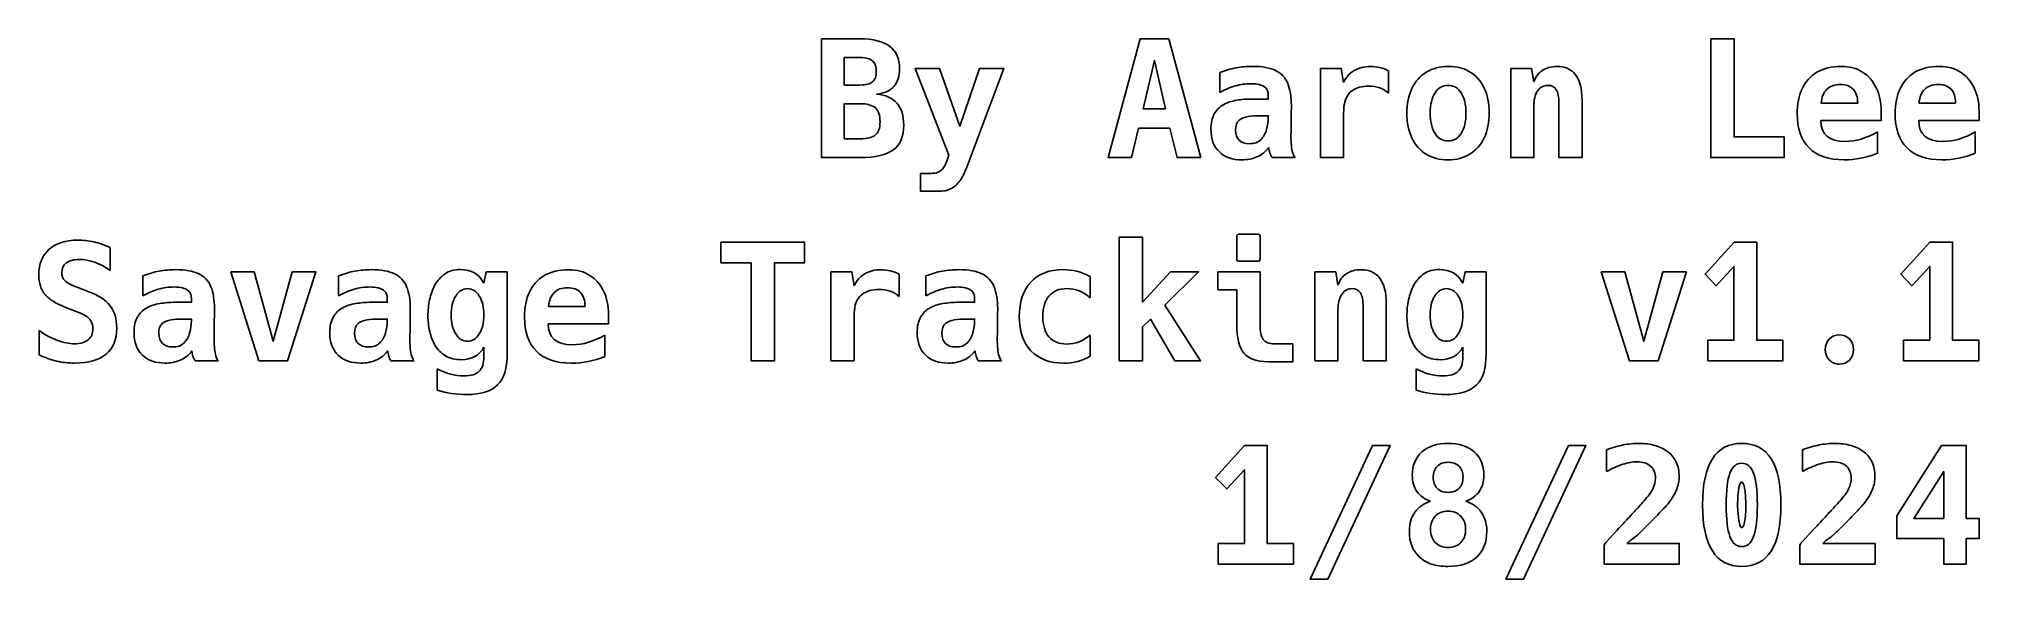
# Model space of a CAD drawing. Header units: millimetres. Extents: x 40.5 to 91, y 115.3 to 129.3.
import ezdxf

# ---------------------------------------------------------------- set-up
doc = ezdxf.new("R2010")
doc.units = ezdxf.units.MM
doc.layers.add('Layer_1', color=7, linetype='CONTINUOUS')

msp = doc.modelspace()

# ---------------------------------------------------------------- linework, layer by layer
at = {"layer": 'Layer_1', "color": 7}
for points in [[(60.836223, 129.34238), (61.830477, 129.34238)], [(61.830477, 126.25214), (60.836223, 126.25214), (60.836223, 129.34238)], [(61.830475, 128.85656), (61.425332, 128.85656), (61.425332, 128.13929), (61.830477, 128.13936)], [(64.149715, 126.3162), (63.269149, 128.56723), (63.905803, 128.56723), (64.434969, 127.06448), (64.941397, 128.56723), (65.57805, 128.56723), (64.61687, 126.00201)], [(71.198373, 127.94506), (71.198373, 128.46183)], [(73.819399, 128.56724), (74.365102, 128.56724), (74.425042, 128.20757)], [(74.425076, 127.31874), (74.425076, 126.25214), (73.819429, 126.25214), (73.819399, 128.56724)], [(75.597063, 128.50523), (75.597063, 127.92852)], [(79.375642, 127.57712), (79.375642, 126.25214), (78.774129, 126.25214), (78.774165, 128.56724)], [(78.774165, 128.56724), (79.3157, 128.56724), (79.37564, 128.21997)], [(72.043802, 127.77558), (72.463415, 127.77558), (72.463415, 127.87686)], [(61.830477, 127.65358), (61.425334, 127.65358), (61.425334, 126.73994), (61.830477, 126.73996)], [(72.463406, 127.29807), (72.463406, 127.33937), (72.22156, 127.33937)], [(80.63241, 127.75489), (80.63241, 126.25214), (80.030897, 126.25214), (80.030897, 127.66187)], [(88.419046, 127.4593), (88.419046, 127.21332), (86.850151, 127.21332)], [(86.856352, 127.66807), (87.809264, 127.66807)], [(90.967725, 127.4593), (90.967725, 127.21332), (89.39883, 127.21332)], [(89.405031, 127.66807), (90.357944, 127.66807)], [(88.321894, 126.92186), (88.321894, 126.36582)], [(90.870573, 126.92186), (90.870573, 126.36582)], [(63.409707, 125.83666), (63.475857, 125.83666), (63.537867, 125.83666)], [(63.909937, 125.37571), (63.409709, 125.37571), (63.409707, 125.83666)], [(73.159949, 126.25217), (72.560503, 126.25217)], [(42.309206, 123.91005), (42.309206, 123.31474)], [(71.642792, 123.61249), (71.642792, 124.1954)], [(71.704802, 124.2574), (72.186426, 124.2574)], [(72.248436, 124.1954), (72.248436, 123.61249)], [(52.042976, 122.97997), (52.102916, 123.27556), (52.648618, 123.27556), (52.648618, 121.13409)], [(61.076001, 123.27558), (61.621704, 123.27558), (61.681644, 122.91591)], [(61.681678, 122.02707), (61.681678, 120.96047), (61.076031, 120.96047), (61.076001, 123.27558)], [(71.64279, 121.90098), (71.64279, 122.81049), (71.152898, 122.81049), (71.152898, 123.27558), (72.248438, 123.27558), (72.248438, 121.90098)], [(72.186426, 123.55049), (71.704802, 123.55049)], [(74.278283, 122.28546), (74.278283, 120.96047), (73.67677, 120.96047), (73.676773, 123.27558)], [(73.676773, 123.27558), (74.218341, 123.27558), (74.278281, 122.92831)], [(77.529771, 122.97997), (77.589711, 123.27556), (78.135414, 123.27556), (78.135414, 121.13409)], [(41.496856, 122.85786), (41.759372, 122.75866)], [(43.162898, 122.65341), (43.162898, 123.17018)], [(48.260265, 122.65341), (48.260265, 123.17018)], [(62.853665, 123.21356), (62.853665, 122.63686)], [(63.552333, 122.65341), (63.552333, 123.17018)], [(67.827004, 123.15775), (67.827004, 122.60378)], [(41.542328, 122.20062), (41.242605, 122.31431)], [(44.008328, 122.48392), (44.42794, 122.48392), (44.42794, 122.58521)], [(49.105686, 122.48392), (49.525298, 122.48392), (49.525298, 122.58521)], [(53.723484, 122.37641), (54.676397, 122.37641)], [(64.397762, 122.48392), (64.817375, 122.48392), (64.817375, 122.58521)], [(75.535051, 122.46322), (75.535051, 120.96047), (74.933538, 120.96047), (74.933538, 122.37021)], [(40.467457, 121.11753), (40.467457, 121.74798)], [(44.427941, 122.0064), (44.427941, 122.0477), (44.186096, 122.0477)], [(49.5253, 122.0064), (49.5253, 122.0477), (49.28345, 122.0477)], [(55.286178, 122.16763), (55.286178, 121.92165), (53.717283, 121.92165)], [(64.817376, 122.0064), (64.817376, 122.0477), (64.57553, 122.0477)], [(52.042969, 121.06589), (52.042969, 121.31601)], [(55.189026, 121.6302), (55.189026, 121.07416)], [(67.827004, 121.63433), (67.827004, 121.0783)], [(72.620509, 121.40076), (73.1042, 121.40076), (73.1042, 120.93567), (72.451009, 120.93567)], [(77.529764, 121.06589), (77.529764, 121.31601)], [(41.391436, 120.90038), (41.391431, 120.90053)], [(45.124465, 120.96052), (44.525019, 120.96052)], [(50.221842, 120.96052), (49.622396, 120.96052)], [(50.82754, 120.19773), (50.82754, 120.75377)], [(65.513899, 120.96052), (64.914453, 120.96052)], [(76.314336, 120.19773), (76.314336, 120.75377)], [(81.271101, 118.07692), (81.271101, 118.64536)], [(86.368461, 118.07692), (86.368461, 118.64536)], [(81.802332, 116.20629), (83.164521, 116.20629), (83.164521, 115.66885), (81.204953, 115.66885), (81.204956, 116.1153)], [(81.256636, 116.24345), (81.535689, 116.54111)], [(86.899692, 116.20629), (88.261882, 116.20629), (88.261882, 115.66885), (86.302313, 115.66885), (86.302315, 116.1153)], [(86.353995, 116.24345), (86.633047, 116.54111)]]:
    msp.add_lwpolyline(points, dxfattribs=at)
for points in [[(69.125116, 129.33825), (69.871323, 129.33825), (70.704347, 126.25214), (70.094565, 126.25214), (69.904396, 127.01488), (69.087909, 127.01488), (68.901874, 126.25214), (68.292093, 126.25214)], [(83.981078, 129.33825), (84.590859, 129.33825), (84.590859, 126.78957), (85.895171, 126.78957), (85.895171, 126.25214), (83.981078, 126.25214)], [(69.786574, 127.51717), (69.497186, 128.78015), (69.209865, 127.51717)], [(71.97145, 126.6118)], [(77.145325, 126.68415)], [(71.772954, 126.1922)], [(77.143225, 126.19219)], [(87.453731, 126.19219)], [(90.00241, 126.19219)], [(58.99861, 123.51329), (58.215196, 123.51329), (58.215196, 124.04659), (60.391806, 124.04659), (60.391806, 123.51329), (59.608392, 123.51329), (59.608392, 120.96047), (58.99861, 120.96047)], [(68.583546, 124.17681), (69.189194, 124.17681), (69.189194, 122.48803), (69.916797, 123.27558), (70.650602, 123.27558), (69.77417, 122.41155), (70.700211, 120.96047), (70.030485, 120.96047), (69.395899, 122.04361), (69.189194, 121.84517), (69.189194, 120.96047), (68.583546, 120.96047)], [(83.904561, 121.49791), (84.58669, 121.49791), (84.58669, 123.4182), (84.123669, 122.91591), (83.834281, 123.2177), (84.590824, 124.04659), (85.179935, 124.04659), (85.179935, 121.49791), (85.862063, 121.49791), (85.862063, 120.96047), (83.904561, 120.96047)], [(89.00192, 121.49791), (89.684048, 121.49791), (89.684048, 123.4182), (89.221028, 122.91591), (88.93164, 123.2177), (89.688182, 124.04659), (90.277293, 124.04659), (90.277293, 121.49791), (90.959422, 121.49791), (90.959422, 120.96047), (89.00192, 120.96047)], [(45.451129, 123.27558), (46.065044, 123.27558), (46.55907, 121.46897), (47.055164, 123.27558), (47.669079, 123.27558), (46.933207, 120.96047), (46.187, 120.96047)], [(81.13264, 123.27558), (81.746555, 123.27558), (82.240582, 121.46897), (82.736675, 123.27558), (83.35059, 123.27558), (82.614719, 120.96047), (81.868512, 120.96047)], [(43.935985, 121.32014)], [(49.033339, 121.32014)], [(51.615087, 121.46897)], [(64.325419, 121.32014)], [(77.101882, 121.46897)], [(43.73747, 120.90056)], [(48.834847, 120.90056)], [(54.320863, 120.90053)], [(64.126904, 120.90056)], [(67.140742, 120.90053)], [(87.329672, 120.87358)], [(51.588219, 120.08402)], [(77.075014, 120.08402)], [(71.161165, 116.20625), (71.843294, 116.20625), (71.843294, 118.12654), (71.380273, 117.62425), (71.090886, 117.92604), (71.847428, 118.75493), (72.436539, 118.75493), (72.436539, 116.20625), (73.118667, 116.20625), (73.118667, 115.66881), (71.161165, 115.66881)], [(75.179521, 118.75493), (75.636341, 118.75493), (74.011635, 115.27607), (73.554816, 115.27607)], [(80.276848, 118.75493), (80.7337, 118.75493), (79.108995, 115.27607), (78.652175, 115.27607)], [(90.04782, 116.3344), (88.824123, 116.3344), (88.824123, 116.92558), (89.994076, 118.75493), (90.632797, 118.75493), (90.632797, 116.85737), (90.971794, 116.85737), (90.971794, 116.3344), (90.63283, 116.3344), (90.63283, 115.66881), (90.047853, 115.66881)], [(90.04782, 116.85737), (90.04782, 118.07693), (89.26854, 116.85737)], [(77.143191, 117.53536)], [(84.791297, 116.61963)], [(77.143191, 116.10082)], [(84.789197, 116.12563)], [(77.145294, 115.60886)], [(84.791297, 115.60887)]]:
    msp.add_lwpolyline(points, close=True, dxfattribs=at)
for points in [[(61.830477, 129.34238), (62.176364, 129.34238), (62.434746, 129.277613), (62.605622, 129.14808)], [(62.039247, 128.83176), (61.98964, 128.848293), (61.92005, 128.85656), (61.830475, 128.85656)], [(62.159136, 128.76976), (62.130196, 128.79456), (62.090233, 128.815227), (62.039247, 128.83176)], [(62.605622, 129.14808), (62.777877, 129.017167), (62.864004, 128.822173), (62.864004, 128.5631)], [(62.258356, 128.49484), (62.258356, 128.618867), (62.225283, 128.710507), (62.159136, 128.76976)], [(62.161206, 128.22406), (62.192899, 128.251593), (62.217016, 128.286043), (62.233556, 128.32741)], [(62.233556, 128.32741), (62.250089, 128.370143), (62.258356, 128.425953), (62.258356, 128.49484)], [(62.864004, 128.5631), (62.864004, 128.36742), (62.813017, 128.212393), (62.711042, 128.09802)], [(71.198373, 128.46183), (71.341689, 128.519697), (71.483627, 128.561037), (71.624186, 128.58585)], [(71.624186, 128.58585), (71.766124, 128.61205), (71.90944, 128.62515), (72.054134, 128.62515)], [(72.054134, 128.62515), (72.307693, 128.62515), (72.508197, 128.58863), (72.655647, 128.51559)], [(72.655647, 128.51559), (72.803097, 128.443937), (72.907828, 128.332317), (72.969839, 128.18073)], [(74.425042, 128.20757), (74.484295, 128.338483), (74.574557, 128.44046), (74.695827, 128.5135)], [(74.695827, 128.5135), (74.818472, 128.586533), (74.961788, 128.62305), (75.125774, 128.62305)], [(75.125774, 128.62305), (75.295273, 128.62305), (75.452369, 128.583777), (75.597063, 128.50523)], [(76.202715, 128.05047), (76.290909, 128.23375), (76.415621, 128.375), (76.576852, 128.47422)], [(76.576852, 128.47422), (76.739461, 128.57344), (76.931697, 128.62305), (77.15356, 128.62305)], [(77.15356, 128.62305), (77.372668, 128.62305), (77.561459, 128.57413), (77.719934, 128.47629)], [(77.719934, 128.47629), (77.878408, 128.379823), (78.000364, 128.24133), (78.085803, 128.06081)], [(79.37564, 128.21997), (79.41836, 128.34951), (79.491396, 128.44873), (79.594748, 128.51763)], [(79.594748, 128.51763), (79.699479, 128.58791), (79.826258, 128.62305), (79.975086, 128.62305)], [(79.975086, 128.62305), (80.19006, 128.62305), (80.353357, 128.549323), (80.464978, 128.40187)], [(80.464978, 128.40187), (80.576599, 128.254423), (80.63241, 128.038763), (80.63241, 127.75489)], [(86.362325, 128.04014), (86.447764, 128.224793), (86.575232, 128.36811), (86.744731, 128.47009)], [(86.744731, 128.47009), (86.915608, 128.572063), (87.129203, 128.62305), (87.385518, 128.62305)], [(87.385518, 128.62305), (87.596357, 128.62305), (87.778947, 128.57413), (87.933288, 128.47629)], [(87.933288, 128.47629), (88.087628, 128.37845), (88.206828, 128.242023), (88.290888, 128.06701)], [(88.911005, 128.04014), (88.996443, 128.224793), (89.123911, 128.36811), (89.29341, 128.47009)], [(89.29341, 128.47009), (89.464287, 128.572063), (89.677882, 128.62305), (89.934197, 128.62305)], [(89.934197, 128.62305), (90.145037, 128.62305), (90.327627, 128.57413), (90.481967, 128.47629)], [(90.481967, 128.47629), (90.636307, 128.37845), (90.755507, 128.242023), (90.839568, 128.06701)], [(61.830477, 128.13936), (61.986195, 128.13936), (62.096438, 128.167593), (62.161206, 128.22406)], [(62.711042, 128.09802), (62.607689, 127.9864), (62.458172, 127.92163), (62.262491, 127.90371)], [(62.262491, 127.90371), (62.498136, 127.881643), (62.675903, 127.802407), (62.795792, 127.666)], [(71.599382, 128.11456), (71.465712, 128.074627), (71.332042, 128.018127), (71.198373, 127.94506)], [(72.021061, 128.17446), (71.874989, 128.17446), (71.734429, 128.154493), (71.599382, 128.11456)], [(72.229833, 128.15176), (72.16231, 128.166893), (72.092719, 128.17446), (72.021061, 128.17446)], [(72.397265, 128.06496), (72.354545, 128.107693), (72.298734, 128.136627), (72.229833, 128.15176)], [(72.463415, 127.87686), (72.463415, 127.959547), (72.441365, 128.022247), (72.397265, 128.06496)], [(72.969839, 128.18073), (73.033232, 128.030523), (73.064929, 127.838977), (73.064929, 127.60609)], [(74.646217, 127.99053), (74.537352, 127.910603), (74.469829, 127.795537), (74.443646, 127.64533)], [(75.072031, 128.11042), (74.89702, 128.11042), (74.755082, 128.070457), (74.646217, 127.99053)], [(75.597063, 127.92852), (75.463393, 128.049787), (75.288382, 128.11042), (75.072031, 128.11042)], [(76.07249, 127.40555), (76.07249, 127.653597), (76.115898, 127.86857), (76.202715, 128.05047)], [(76.804261, 127.93472), (76.720201, 127.805187), (76.678171, 127.629487), (76.678171, 127.40762)], [(77.145325, 128.13109), (77.002009, 128.13109), (76.888321, 128.065633), (76.804261, 127.93472)], [(77.484322, 127.93679), (77.400262, 128.066323), (77.287263, 128.13109), (77.145325, 128.13109)], [(77.610413, 127.40762), (77.610413, 127.63086), (77.568383, 127.80725), (77.484322, 127.93679)], [(78.085803, 128.06081), (78.172619, 127.88029), (78.216027, 127.666007), (78.216027, 127.41796)], [(79.472792, 127.98226), (79.408025, 127.88304), (79.375642, 127.747993), (79.375642, 127.57712)], [(79.74771, 128.13109), (79.630577, 128.13109), (79.538937, 128.08148), (79.472792, 127.98226)], [(79.960617, 128.0174), (79.915144, 128.093193), (79.844175, 128.13109), (79.74771, 128.13109)], [(80.030897, 127.66187), (80.030897, 127.824477), (80.00747, 127.942987), (79.960617, 128.0174)], [(86.234168, 127.39522), (86.234168, 127.641887), (86.276887, 127.85686), (86.362325, 128.04014)], [(87.00518, 128.02774), (86.921119, 127.94368), (86.87151, 127.82379), (86.856352, 127.66807)], [(87.354512, 128.15383), (87.205684, 128.15383), (87.08924, 128.1118), (87.00518, 128.02774)], [(87.691442, 128.0298), (87.612894, 128.112487), (87.500584, 128.15383), (87.354512, 128.15383)], [(87.809264, 127.66807), (87.809264, 127.827923), (87.76999, 127.9485), (87.691442, 128.0298)], [(88.290888, 128.06701), (88.376327, 127.893377), (88.419046, 127.690807), (88.419046, 127.4593)], [(88.782847, 127.39522), (88.782847, 127.641887), (88.825566, 127.85686), (88.911005, 128.04014)], [(89.553859, 128.02774), (89.469799, 127.94368), (89.42019, 127.82379), (89.405031, 127.66807)], [(89.903191, 128.15383), (89.754363, 128.15383), (89.637919, 128.1118), (89.553859, 128.02774)], [(90.240121, 128.0298), (90.161573, 128.112487), (90.049263, 128.15383), (89.903191, 128.15383)], [(90.357944, 127.66807), (90.357944, 127.827923), (90.31867, 127.9485), (90.240121, 128.0298)], [(90.839568, 128.06701), (90.925006, 127.893377), (90.967725, 127.690807), (90.967725, 127.4593)], [(62.233552, 127.54403), (62.152248, 127.617063), (62.01789, 127.65358), (61.830477, 127.65358)], [(62.355509, 127.18436), (62.355509, 127.3511), (62.314857, 127.47099), (62.233552, 127.54403)], [(62.795792, 127.666), (62.914303, 127.530953), (62.973558, 127.341473), (62.973558, 127.09756)], [(70.96893, 126.99008), (70.96893, 127.152687), (70.99787, 127.284977), (71.05575, 127.38695)], [(71.05575, 127.38695), (71.115003, 127.490303), (71.194929, 127.57023), (71.295528, 127.62673)], [(71.295528, 127.62673), (71.397503, 127.683197), (71.512569, 127.72178), (71.640727, 127.74248)], [(71.640727, 127.74248), (71.768884, 127.764547), (71.903243, 127.77558), (72.043802, 127.77558)], [(71.938374, 127.31867), (71.844667, 127.30627), (71.766808, 127.273903), (71.704796, 127.22157)], [(72.22156, 127.33937), (72.126475, 127.33937), (72.03208, 127.33247), (71.938374, 127.31867)], [(73.060829, 127.39938), (73.059429, 127.31532), (73.058729, 127.23126), (73.058729, 127.1472)], [(73.064929, 127.60609), (73.064929, 127.552357), (73.063562, 127.483453), (73.060829, 127.39938)], [(74.429176, 127.51511), (74.426443, 127.46411), (74.425076, 127.398653), (74.425076, 127.31874)], [(74.443646, 127.64533), (74.436753, 127.60953), (74.431929, 127.566123), (74.429176, 127.51511)], [(76.202715, 126.76063), (76.115898, 126.94253), (76.07249, 127.157503), (76.07249, 127.40555)], [(76.678171, 127.40762), (76.678171, 127.185753), (76.720201, 127.009363), (76.804261, 126.87845)], [(77.484322, 126.87845), (77.568383, 127.009363), (77.610413, 127.185753), (77.610413, 127.40762)], [(78.216027, 127.41796), (78.216027, 127.165773), (78.17193, 126.948043), (78.083735, 126.76477)], [(86.544226, 126.50018), (86.337521, 126.706887), (86.234168, 127.005233), (86.234168, 127.39522)], [(89.092906, 126.50018), (88.8862, 126.706887), (88.782847, 127.005233), (88.782847, 127.39522)], [(61.830477, 126.73996), (62.02478, 126.73996), (62.161205, 126.773027), (62.239754, 126.83916)], [(62.239754, 126.83916), (62.316924, 126.905293), (62.355509, 127.02036), (62.355509, 127.18436)], [(62.973558, 127.09756), (62.973558, 126.801287), (62.883986, 126.586313), (62.704841, 126.45264)], [(71.190105, 126.39683), (71.042655, 126.534637), (70.96893, 126.732387), (70.96893, 126.99008)], [(71.704796, 127.22157), (71.644163, 127.17057), (71.613846, 127.08582), (71.613846, 126.96732)], [(71.613846, 126.96732), (71.613846, 126.85432), (71.644853, 126.766813), (71.706866, 126.7048)], [(72.26704, 126.71516), (72.338698, 126.78544), (72.388997, 126.872943), (72.417936, 126.97767)], [(72.417936, 126.97767), (72.448249, 127.083783), (72.463406, 127.190583), (72.463406, 127.29807)], [(73.056629, 126.93636), (73.055229, 126.870227), (73.054529, 126.814417), (73.054529, 126.76893)], [(73.058729, 127.1472), (73.058729, 127.072787), (73.058029, 127.002507), (73.056629, 126.93636)], [(76.804261, 126.87845), (76.888321, 126.748917), (77.002009, 126.68415), (77.145325, 126.68415)], [(77.145325, 126.68415), (77.287263, 126.68415), (77.400262, 126.748917), (77.484322, 126.87845)], [(86.850151, 127.21332), (86.850151, 126.852273), (87.060991, 126.67175), (87.48267, 126.67175)], [(87.48267, 126.67175), (87.759655, 126.67175), (88.039397, 126.75512), (88.321894, 126.92186)], [(89.39883, 127.21332), (89.39883, 126.852273), (89.60967, 126.67175), (90.031349, 126.67175)], [(90.031349, 126.67175), (90.308334, 126.67175), (90.588076, 126.75512), (90.870573, 126.92186)], [(62.704841, 126.45264), (62.525696, 126.318973), (62.234242, 126.25214), (61.830477, 126.25214)], [(64.040161, 126.04542), (64.071854, 126.110153), (64.108372, 126.200413), (64.149715, 126.3162)], [(71.773014, 126.19219), (71.533236, 126.19219), (71.338933, 126.260403), (71.190105, 126.39683)], [(71.706866, 126.7048), (71.770253, 126.6428), (71.858447, 126.6118), (71.97145, 126.6118)], [(71.971452, 126.6118), (72.098231, 126.6118), (72.196761, 126.646253), (72.26704, 126.71516)], [(72.475753, 126.51055), (72.394449, 126.401683), (72.292474, 126.321067), (72.169829, 126.2687)], [(72.502623, 126.37619), (72.490223, 126.41479), (72.481266, 126.459577), (72.475753, 126.51055)], [(72.560503, 126.25217), (72.534323, 126.296237), (72.51503, 126.337577), (72.502623, 126.37619)], [(73.054529, 126.76893), (73.054529, 126.728997), (73.056596, 126.67663), (73.060729, 126.61183)], [(73.060729, 126.61183), (73.064862, 126.54843), (73.074509, 126.483663), (73.089669, 126.41753)], [(73.089669, 126.41753), (73.104829, 126.351397), (73.128256, 126.296277), (73.159949, 126.25217)], [(76.572718, 126.33895), (76.412865, 126.43817), (76.289531, 126.57873), (76.202715, 126.76063)], [(77.143225, 126.19219), (76.924117, 126.19219), (76.733948, 126.24111), (76.572718, 126.33895)], [(77.713733, 126.34102), (77.55388, 126.2418), (77.363711, 126.19219), (77.143225, 126.19219)], [(78.083735, 126.76477), (77.996919, 126.58149), (77.873585, 126.44024), (77.713733, 126.34102)], [(87.453731, 126.19219), (87.055478, 126.19219), (86.75231, 126.294853), (86.544226, 126.50018)], [(88.321894, 126.36582), (88.040775, 126.250067), (87.751387, 126.19219), (87.453731, 126.19219)], [(90.00241, 126.19219), (89.604157, 126.19219), (89.300989, 126.294853), (89.092906, 126.50018)], [(90.870573, 126.36582), (90.589454, 126.250067), (90.300066, 126.19219), (90.00241, 126.19219)], [(63.537867, 125.83666), (63.638464, 125.83666), (63.719768, 125.840793), (63.781779, 125.84906)], [(63.781779, 125.84906), (63.843792, 125.855927), (63.894091, 125.874527), (63.932674, 125.90486)], [(63.932674, 125.90486), (63.972641, 125.933793), (64.00847, 125.980647), (64.040161, 126.04542)], [(64.61687, 126.00201), (64.57553, 125.89039), (64.524543, 125.787037), (64.463908, 125.69195)], [(72.169829, 126.2687), (72.048562, 126.2177), (71.91627, 126.1922), (71.772954, 126.1922)], [(64.240666, 125.46251), (64.151093, 125.404643), (64.04085, 125.37571), (63.909937, 125.37571)], [(64.463908, 125.69195), (64.404655, 125.59687), (64.330241, 125.52039), (64.240666, 125.46251)], [(40.455057, 123.20314), (40.455057, 123.48426), (40.544629, 123.704057), (40.723774, 123.86253)], [(40.723774, 123.86253), (40.904297, 124.022383), (41.149588, 124.10231), (41.459646, 124.10231)], [(41.459646, 124.10231), (41.612608, 124.10231), (41.755235, 124.087143), (41.887527, 124.05681)], [(41.887527, 124.05681), (42.021196, 124.026477), (42.161756, 123.977557), (42.309206, 123.91005)], [(71.642792, 124.1954), (71.642792, 124.236733), (71.663462, 124.2574), (71.704802, 124.2574)], [(72.186426, 124.2574), (72.227766, 124.2574), (72.248436, 124.236733), (72.248436, 124.1954)], [(41.170258, 123.50903), (41.09171, 123.449763), (41.052436, 123.365703), (41.052436, 123.25685)], [(41.507188, 123.59793), (41.35836, 123.59793), (41.24605, 123.568297), (41.170258, 123.50903)], [(42.309206, 123.31474), (42.044623, 123.503533), (41.777283, 123.59793), (41.507188, 123.59793)], [(43.162898, 123.17018), (43.306214, 123.228047), (43.448152, 123.269387), (43.588711, 123.2942)], [(43.588711, 123.2942), (43.730649, 123.3204), (43.873965, 123.3335), (44.018659, 123.3335)], [(44.018659, 123.3335), (44.272218, 123.3335), (44.472722, 123.296983), (44.620172, 123.22395)], [(48.260265, 123.17018), (48.403581, 123.228047), (48.545519, 123.269387), (48.686079, 123.2942)], [(48.686079, 123.2942), (48.828017, 123.3204), (48.971333, 123.3335), (49.116026, 123.3335)], [(49.116026, 123.3335), (49.369585, 123.3335), (49.57009, 123.296983), (49.71754, 123.22395)], [(51.030119, 123.22595), (51.138984, 123.298983), (51.272653, 123.3355), (51.431128, 123.3355)], [(51.431128, 123.3355), (51.715003, 123.3355), (51.918953, 123.21699), (52.042976, 122.97997)], [(53.611863, 123.17842), (53.78274, 123.2804), (53.996335, 123.33139), (54.25265, 123.33139)], [(54.25265, 123.33139), (54.46349, 123.33139), (54.64608, 123.28247), (54.80042, 123.18463)], [(61.952429, 123.22183), (62.075074, 123.29487), (62.21839, 123.33139), (62.382376, 123.33139)], [(62.382376, 123.33139), (62.551875, 123.33139), (62.708971, 123.292113), (62.853665, 123.21356)], [(63.552333, 123.17018), (63.695648, 123.228047), (63.837586, 123.269387), (63.978146, 123.2942)], [(63.978146, 123.2942), (64.120084, 123.3204), (64.2634, 123.3335), (64.408094, 123.3335)], [(64.408094, 123.3335), (64.661653, 123.3335), (64.862157, 123.296983), (65.009607, 123.22395)], [(66.282914, 123.01099), (66.484107, 123.227343), (66.763849, 123.33552), (67.122138, 123.33552)], [(67.122138, 123.33552), (67.367429, 123.33552), (67.602384, 123.276263), (67.827004, 123.15775)], [(71.704802, 123.55049), (71.663462, 123.55049), (71.642792, 123.571157), (71.642792, 123.61249)], [(72.248436, 123.61249), (72.248436, 123.571157), (72.227766, 123.55049), (72.186426, 123.55049)], [(74.497389, 123.22597), (74.60212, 123.29625), (74.728899, 123.33139), (74.877727, 123.33139)], [(74.877727, 123.33139), (75.092701, 123.33139), (75.255998, 123.257663), (75.367619, 123.11021)], [(76.516914, 123.22595), (76.625779, 123.298983), (76.759449, 123.3355), (76.917923, 123.3355)], [(76.917923, 123.3355), (77.201798, 123.3355), (77.405748, 123.21699), (77.529771, 122.97997)], [(40.618355, 122.68431), (40.50949, 122.80971), (40.455057, 122.982653), (40.455057, 123.20314)], [(41.052436, 123.25685), (41.052436, 123.170037), (41.081376, 123.09907), (41.139256, 123.04395)], [(41.139256, 123.04395), (41.166816, 123.016417), (41.207468, 122.98815), (41.261212, 122.95915)], [(41.261212, 122.95915), (41.316332, 122.930217), (41.39488, 122.896453), (41.496856, 122.85786)], [(41.759372, 122.75866), (42.008797, 122.666333), (42.191387, 122.546443), (42.307142, 122.39899)], [(43.563907, 122.82291), (43.430237, 122.782977), (43.296567, 122.726477), (43.162898, 122.65341)], [(43.985586, 122.88281), (43.839514, 122.88281), (43.698954, 122.862843), (43.563907, 122.82291)], [(44.194359, 122.86011), (44.126835, 122.875243), (44.057244, 122.88281), (43.985586, 122.88281)], [(44.36179, 122.77331), (44.31907, 122.816043), (44.26326, 122.844977), (44.194359, 122.86011)], [(44.42794, 122.58521), (44.42794, 122.66789), (44.40589, 122.73059), (44.36179, 122.77331)], [(44.620172, 123.22395), (44.767622, 123.15229), (44.872353, 123.04067), (44.934365, 122.88909)], [(44.934365, 122.88909), (44.997752, 122.738883), (45.029445, 122.547337), (45.029445, 122.31445)], [(48.661274, 122.82291), (48.527605, 122.782977), (48.393935, 122.726477), (48.260265, 122.65341)], [(49.082954, 122.88281), (48.936882, 122.88281), (48.796322, 122.862843), (48.661274, 122.82291)], [(49.291726, 122.86011), (49.224202, 122.875243), (49.154611, 122.88281), (49.082954, 122.88281)], [(49.459158, 122.77331), (49.416438, 122.816043), (49.360627, 122.844977), (49.291726, 122.86011)], [(49.525298, 122.58521), (49.525298, 122.66789), (49.503251, 122.73059), (49.459158, 122.77331)], [(49.71754, 123.22395), (49.86499, 123.15229), (49.969721, 123.04067), (50.031732, 122.88909)], [(50.031732, 122.88909), (50.095125, 122.738883), (50.126822, 122.547337), (50.126822, 122.31445)], [(50.62911, 122.54589), (50.65805, 122.68645), (50.704903, 122.816673), (50.76967, 122.93656)], [(50.76967, 122.93656), (50.835817, 123.056447), (50.922633, 123.15291), (51.030119, 123.22595)], [(51.617155, 122.83943), (51.491753, 122.83943), (51.389089, 122.77535), (51.309163, 122.64719)], [(51.923079, 122.64719), (51.844531, 122.77535), (51.742556, 122.83943), (51.617155, 122.83943)], [(53.229458, 122.74848), (53.314896, 122.933133), (53.442364, 123.076447), (53.611863, 123.17842)], [(54.221644, 122.86217), (54.072816, 122.86217), (53.956372, 122.820137), (53.872312, 122.73607)], [(54.558574, 122.73814), (54.480026, 122.820827), (54.367716, 122.86217), (54.221644, 122.86217)], [(54.80042, 123.18463), (54.95476, 123.086783), (55.07396, 122.950357), (55.158021, 122.77535)], [(55.158021, 122.77535), (55.243459, 122.601717), (55.286178, 122.399143), (55.286178, 122.16763)], [(61.681644, 122.91591), (61.740897, 123.046823), (61.831159, 123.148797), (61.952429, 123.22183)], [(62.328633, 122.81876), (62.153622, 122.81876), (62.011684, 122.778797), (61.902819, 122.69887)], [(62.853665, 122.63686), (62.719995, 122.758127), (62.544984, 122.81876), (62.328633, 122.81876)], [(63.953341, 122.82291), (63.819672, 122.782977), (63.686002, 122.726477), (63.552333, 122.65341)], [(64.375021, 122.88281), (64.228949, 122.88281), (64.088389, 122.862843), (63.953341, 122.82291)], [(64.583793, 122.86011), (64.51627, 122.875243), (64.446679, 122.88281), (64.375021, 122.88281)], [(64.751225, 122.77331), (64.708505, 122.816043), (64.652694, 122.844977), (64.583793, 122.86011)], [(64.817375, 122.58521), (64.817375, 122.66789), (64.795325, 122.73059), (64.751225, 122.77331)], [(65.009607, 123.22395), (65.157057, 123.15229), (65.261788, 123.04067), (65.323799, 122.88909)], [(65.323799, 122.88909), (65.387186, 122.738883), (65.418879, 122.547337), (65.418879, 122.31445)], [(65.981124, 122.11389), (65.981124, 122.496983), (66.081721, 122.796017), (66.282914, 123.01099)], [(67.221357, 122.83943), (67.018786, 122.83943), (66.863756, 122.77673), (66.756269, 122.65133)], [(67.827004, 122.60378), (67.647859, 122.76088), (67.445977, 122.83943), (67.221357, 122.83943)], [(74.278281, 122.92831), (74.321001, 123.057843), (74.394037, 123.157063), (74.497389, 123.22597)], [(74.650351, 122.83943), (74.533218, 122.83943), (74.441578, 122.78982), (74.375433, 122.6906)], [(74.863258, 122.72574), (74.817785, 122.801533), (74.746816, 122.83943), (74.650351, 122.83943)], [(75.367619, 123.11021), (75.47924, 122.962763), (75.535051, 122.7471), (75.535051, 122.46322)], [(76.115905, 122.54589), (76.144845, 122.68645), (76.191698, 122.816673), (76.256465, 122.93656)], [(76.256465, 122.93656), (76.322612, 123.056447), (76.409428, 123.15291), (76.516914, 123.22595)], [(77.103949, 122.83943), (76.978548, 122.83943), (76.875884, 122.77535), (76.795958, 122.64719)], [(77.409873, 122.64719), (77.331325, 122.77535), (77.22935, 122.83943), (77.103949, 122.83943)], [(40.851932, 122.49621), (40.749957, 122.55821), (40.672098, 122.62091), (40.618355, 122.68431)], [(41.242605, 122.31431), (41.084131, 122.37491), (40.953907, 122.435543), (40.851932, 122.49621)], [(42.307142, 122.39899), (42.424275, 122.24879), (42.482842, 122.055177), (42.482842, 121.81815)], [(43.020275, 122.09529), (43.079528, 122.198643), (43.159455, 122.27857), (43.260054, 122.33507)], [(43.260054, 122.33507), (43.362029, 122.391537), (43.477095, 122.43012), (43.605252, 122.45082)], [(43.605252, 122.45082), (43.733409, 122.472887), (43.867768, 122.48392), (44.008328, 122.48392)], [(45.029445, 122.31445), (45.029445, 122.260717), (45.028078, 122.191813), (45.025345, 122.10774)], [(48.117634, 122.09529), (48.176887, 122.198643), (48.256813, 122.27857), (48.357412, 122.33507)], [(48.357412, 122.33507), (48.459387, 122.391537), (48.574453, 122.43012), (48.70261, 122.45082)], [(48.70261, 122.45082), (48.830768, 122.472887), (48.965127, 122.48392), (49.105686, 122.48392)], [(50.126822, 122.31445), (50.126822, 122.260717), (50.125455, 122.191813), (50.122722, 122.10774)], [(50.5857, 122.13454), (50.5857, 122.269587), (50.60017, 122.406703), (50.62911, 122.54589)], [(51.309163, 122.64719), (51.230615, 122.52041), (51.191341, 122.356423), (51.191341, 122.15523)], [(52.042968, 122.15523), (52.042968, 122.356423), (52.003005, 122.52041), (51.923079, 122.64719)], [(53.1013, 122.10356), (53.1013, 122.350227), (53.144019, 122.5652), (53.229458, 122.74848)], [(53.872312, 122.73607), (53.788252, 122.65201), (53.738643, 122.532123), (53.723484, 122.37641)], [(54.676397, 122.37641), (54.676397, 122.536263), (54.637123, 122.65684), (54.558574, 122.73814)], [(61.700248, 122.35367), (61.693361, 122.31787), (61.688538, 122.27446), (61.685778, 122.22344)], [(61.902819, 122.69887), (61.793954, 122.618943), (61.726431, 122.503877), (61.700248, 122.35367)], [(63.40971, 122.09529), (63.468963, 122.198643), (63.548889, 122.27857), (63.649488, 122.33507)], [(63.649488, 122.33507), (63.751463, 122.391537), (63.866529, 122.43012), (63.994686, 122.45082)], [(63.994686, 122.45082), (64.122844, 122.472887), (64.257203, 122.48392), (64.397762, 122.48392)], [(65.418879, 122.31445), (65.418879, 122.260717), (65.417512, 122.191813), (65.414779, 122.10774)], [(66.756269, 122.65133), (66.648782, 122.525923), (66.595039, 122.347467), (66.595039, 122.11596)], [(74.375433, 122.6906), (74.310666, 122.59138), (74.278283, 122.456333), (74.278283, 122.28546)], [(74.933538, 122.37021), (74.933538, 122.532817), (74.910111, 122.651327), (74.863258, 122.72574)], [(76.072495, 122.13454), (76.072495, 122.269587), (76.086965, 122.406703), (76.115905, 122.54589)], [(76.795958, 122.64719), (76.717409, 122.52041), (76.678135, 122.356423), (76.678135, 122.15523)], [(77.529762, 122.15523), (77.529762, 122.356423), (77.489799, 122.52041), (77.409873, 122.64719)], [(40.467457, 121.74798), (40.631444, 121.632227), (40.789229, 121.5461), (40.940813, 121.4896)], [(41.676687, 122.13032), (41.636727, 122.157853), (41.591941, 122.181287), (41.542328, 122.20062)], [(41.782107, 122.03732), (41.753167, 122.07312), (41.718027, 122.10412), (41.676687, 122.13032)], [(41.740764, 121.50815), (41.823446, 121.575677), (41.864787, 121.670763), (41.864787, 121.79341)], [(41.864787, 121.79341), (41.864787, 121.88849), (41.837227, 121.969793), (41.782107, 122.03732)], [(42.482842, 121.81815), (42.482842, 121.513603), (42.390513, 121.28485), (42.205856, 121.13189)], [(42.933455, 121.69841), (42.933455, 121.861023), (42.962395, 121.993317), (43.020275, 122.09529)], [(43.669332, 121.9299), (43.608699, 121.8789), (43.578382, 121.794153), (43.578382, 121.67566)], [(43.902909, 122.027), (43.809202, 122.0146), (43.731343, 121.982233), (43.669332, 121.9299)], [(44.186096, 122.0477), (44.091011, 122.0477), (43.996616, 122.0408), (43.902909, 122.027)], [(44.382461, 121.68601), (44.412781, 121.792117), (44.427941, 121.898913), (44.427941, 122.0064)], [(45.023245, 121.85556), (45.023245, 121.781147), (45.022545, 121.710867), (45.021145, 121.64472)], [(45.025345, 122.10774), (45.023945, 122.02368), (45.023245, 121.93962), (45.023245, 121.85556)], [(48.030814, 121.69841), (48.030814, 121.861023), (48.059754, 121.993317), (48.117634, 122.09529)], [(48.766686, 121.9299), (48.706053, 121.8789), (48.675736, 121.794153), (48.675736, 121.67566)], [(49.000263, 122.027), (48.906557, 122.0146), (48.828698, 121.982233), (48.766686, 121.9299)], [(49.28345, 122.0477), (49.188365, 122.0477), (49.09397, 122.0408), (49.000263, 122.027)], [(49.47982, 121.68601), (49.51014, 121.792117), (49.5253, 121.898913), (49.5253, 122.0064)], [(50.120622, 121.85556), (50.120622, 121.781147), (50.119922, 121.710867), (50.118522, 121.64472)], [(50.122722, 122.10774), (50.121322, 122.02368), (50.120622, 121.93962), (50.120622, 121.85556)], [(50.63117, 121.72526), (50.600857, 121.860313), (50.5857, 121.99674), (50.5857, 122.13454)], [(51.191341, 122.15523), (51.191341, 121.954037), (51.230615, 121.789363), (51.309163, 121.66121)], [(51.923079, 121.66121), (52.003005, 121.789363), (52.042968, 121.954037), (52.042968, 122.15523)], [(53.411359, 121.20852), (53.204653, 121.415227), (53.1013, 121.713573), (53.1013, 122.10356)], [(53.717283, 121.92165), (53.717283, 121.56061), (53.928123, 121.38009), (54.349802, 121.38009)], [(61.685778, 122.22344), (61.683045, 122.17244), (61.681678, 122.106983), (61.681678, 122.02707)], [(63.32289, 121.69841), (63.32289, 121.861023), (63.35183, 121.993317), (63.40971, 122.09529)], [(64.058766, 121.9299), (63.998133, 121.8789), (63.967816, 121.794153), (63.967816, 121.67566)], [(64.292343, 122.027), (64.198637, 122.0146), (64.120778, 121.982233), (64.058766, 121.9299)], [(64.57553, 122.0477), (64.480445, 122.0477), (64.38605, 122.0408), (64.292343, 122.027)], [(64.771896, 121.68601), (64.802216, 121.792117), (64.817376, 121.898913), (64.817376, 122.0064)], [(65.412679, 121.85556), (65.412679, 121.781147), (65.411979, 121.710867), (65.410579, 121.64472)], [(65.414779, 122.10774), (65.413379, 122.02368), (65.412679, 121.93962), (65.412679, 121.85556)], [(66.284981, 121.22092), (66.08241, 121.43452), (65.981124, 121.732177), (65.981124, 122.11389)], [(66.595039, 122.11596), (66.595039, 121.885827), (66.648093, 121.70806), (66.754202, 121.58266)], [(71.830892, 121.16098), (71.705491, 121.31256), (71.64279, 121.559227), (71.64279, 121.90098)], [(72.248438, 121.90098), (72.248438, 121.72184), (72.276688, 121.593683), (72.333188, 121.51651)], [(76.117965, 121.72526), (76.087652, 121.860313), (76.072495, 121.99674), (76.072495, 122.13454)], [(76.678135, 122.15523), (76.678135, 121.954037), (76.717409, 121.789363), (76.795958, 121.66121)], [(77.409873, 121.66121), (77.489799, 121.789363), (77.529762, 121.954037), (77.529762, 122.15523)], [(40.940813, 121.4896), (41.095153, 121.433067), (41.243981, 121.4048), (41.387297, 121.4048)], [(41.387297, 121.4048), (41.538881, 121.4048), (41.656703, 121.43925), (41.740764, 121.50815)], [(43.15463, 121.10517), (43.00718, 121.24297), (42.933455, 121.440717), (42.933455, 121.69841)], [(43.578382, 121.67566), (43.578382, 121.56266), (43.609389, 121.475153), (43.671402, 121.41314)], [(43.671402, 121.41314), (43.734789, 121.35114), (43.822983, 121.32014), (43.935985, 121.32014)], [(43.935977, 121.32014), (44.062756, 121.32014), (44.161286, 121.35459), (44.231566, 121.42349)], [(44.231566, 121.42349), (44.303224, 121.49377), (44.353522, 121.581277), (44.382461, 121.68601)], [(45.021145, 121.64472), (45.019745, 121.578587), (45.019045, 121.522777), (45.019045, 121.47729)], [(45.019045, 121.47729), (45.019045, 121.437357), (45.021112, 121.38499), (45.025245, 121.32019)], [(45.025245, 121.32019), (45.029378, 121.25679), (45.039025, 121.192023), (45.054185, 121.12589)], [(48.251989, 121.10517), (48.104539, 121.24297), (48.030814, 121.440717), (48.030814, 121.69841)], [(48.675736, 121.67566), (48.675736, 121.56266), (48.706743, 121.475153), (48.768756, 121.41314)], [(48.768756, 121.41314), (48.832149, 121.35114), (48.920344, 121.32014), (49.033339, 121.32014)], [(49.033336, 121.32014), (49.160115, 121.32014), (49.258645, 121.35459), (49.328925, 121.42349)], [(49.328925, 121.42349), (49.400583, 121.49377), (49.450881, 121.581277), (49.47982, 121.68601)], [(50.118522, 121.64472), (50.117122, 121.578587), (50.116422, 121.522777), (50.116422, 121.47729)], [(50.116422, 121.47729), (50.116422, 121.437357), (50.118489, 121.38499), (50.122622, 121.32019)], [(50.122622, 121.32019), (50.126755, 121.25679), (50.136402, 121.192023), (50.151562, 121.12589)], [(50.777931, 121.35526), (50.710407, 121.46688), (50.661487, 121.590213), (50.63117, 121.72526)], [(51.044581, 121.08861), (50.934338, 121.156137), (50.845455, 121.24502), (50.777931, 121.35526)], [(51.309163, 121.66121), (51.387711, 121.53305), (51.489686, 121.46897), (51.615087, 121.46897)], [(52.042969, 121.31601), (51.924458, 121.098277), (51.728776, 120.98941), (51.455925, 120.98941)], [(51.615087, 121.46897), (51.740489, 121.46897), (51.843153, 121.53305), (51.923079, 121.66121)], [(54.349802, 121.38009), (54.626787, 121.38009), (54.906529, 121.46346), (55.189026, 121.6302)], [(63.544065, 121.10517), (63.396615, 121.24297), (63.32289, 121.440717), (63.32289, 121.69841)], [(63.967816, 121.67566), (63.967816, 121.56266), (63.998823, 121.475153), (64.060836, 121.41314)], [(64.060836, 121.41314), (64.124223, 121.35114), (64.212417, 121.32014), (64.325419, 121.32014)], [(64.325412, 121.32014), (64.452191, 121.32014), (64.550721, 121.35459), (64.621001, 121.42349)], [(64.621001, 121.42349), (64.692659, 121.49377), (64.742957, 121.581277), (64.771896, 121.68601)], [(65.410579, 121.64472), (65.409179, 121.578587), (65.408479, 121.522777), (65.408479, 121.47729)], [(65.408479, 121.47729), (65.408479, 121.437357), (65.410546, 121.38499), (65.414679, 121.32019)], [(65.414679, 121.32019), (65.418812, 121.25679), (65.428459, 121.192023), (65.443619, 121.12589)], [(66.754202, 121.58266), (66.861689, 121.458633), (67.014652, 121.39662), (67.213089, 121.39662)], [(67.213089, 121.39662), (67.448733, 121.39662), (67.653371, 121.475857), (67.827004, 121.63433)], [(72.333188, 121.51651), (72.391068, 121.439343), (72.486842, 121.40076), (72.620509, 121.40076)], [(76.264726, 121.35526), (76.197203, 121.46688), (76.148282, 121.590213), (76.117965, 121.72526)], [(76.531377, 121.08861), (76.421134, 121.156137), (76.33225, 121.24502), (76.264726, 121.35526)], [(76.795958, 121.66121), (76.874506, 121.53305), (76.976481, 121.46897), (77.101882, 121.46897)], [(77.529764, 121.31601), (77.411253, 121.098277), (77.215572, 120.98941), (76.942721, 120.98941)], [(77.101882, 121.46897), (77.227283, 121.46897), (77.329947, 121.53305), (77.409873, 121.66121)], [(86.96587, 121.25185), (86.96587, 121.36485), (87.001699, 121.457177), (87.073357, 121.52883)], [(87.073357, 120.98106), (87.001699, 121.05272), (86.96587, 121.142983), (86.96587, 121.25185)], [(87.073357, 121.52883), (87.143637, 121.59911), (87.229764, 121.63425), (87.331739, 121.63425)], [(87.331739, 121.63425), (87.435092, 121.63425), (87.521908, 121.59911), (87.592188, 121.52883)], [(87.592188, 121.52883), (87.662468, 121.45855), (87.697608, 121.366223), (87.697608, 121.25185)], [(87.697608, 121.25185), (87.697608, 121.141603), (87.662468, 121.05134), (87.592188, 120.98106)], [(40.913941, 120.95423), (40.754089, 120.99143), (40.605261, 121.045863), (40.467457, 121.11753)], [(41.149586, 120.91293), (41.071038, 120.921197), (40.99249, 120.934963), (40.913941, 120.95423)], [(41.391431, 120.90053), (41.308749, 120.90053), (41.228134, 120.904663), (41.149586, 120.91293)], [(42.205856, 121.13189), (42.021199, 120.97755), (41.749726, 120.90038), (41.391436, 120.90038)], [(43.737539, 120.90053), (43.497761, 120.90053), (43.303458, 120.968743), (43.15463, 121.10517)], [(44.134345, 120.97706), (44.013078, 120.92606), (43.880786, 120.90056), (43.73747, 120.90056)], [(44.440269, 121.21891), (44.358965, 121.110043), (44.25699, 121.029427), (44.134345, 120.97706)], [(44.467139, 121.08455), (44.454739, 121.12315), (44.445782, 121.167937), (44.440269, 121.21891)], [(44.525019, 120.96052), (44.498839, 121.004653), (44.479546, 121.045997), (44.467139, 121.08455)], [(45.054185, 121.12589), (45.069345, 121.059757), (45.092772, 121.004633), (45.124465, 120.96052)], [(48.834899, 120.90053), (48.59512, 120.90053), (48.400817, 120.968743), (48.251989, 121.10517)], [(49.231722, 120.97706), (49.110455, 120.92606), (48.978163, 120.90056), (48.834847, 120.90056)], [(49.537646, 121.21891), (49.456341, 121.110043), (49.354367, 121.029427), (49.231722, 120.97706)], [(49.564516, 121.08455), (49.552116, 121.12315), (49.543159, 121.167937), (49.537646, 121.21891)], [(49.622396, 120.96052), (49.596216, 121.004653), (49.576923, 121.045997), (49.564516, 121.08455)], [(50.151562, 121.12589), (50.166722, 121.059757), (50.190149, 121.004633), (50.221842, 120.96052)], [(50.82754, 120.75377), (51.050782, 120.629743), (51.28367, 120.56773), (51.526205, 120.56773)], [(51.455925, 120.98941), (51.293317, 120.98941), (51.156202, 121.022477), (51.044581, 121.08861)], [(51.918946, 120.68762), (52.001628, 120.767547), (52.042969, 120.893637), (52.042969, 121.06589)], [(52.648618, 121.13409), (52.648618, 120.763397), (52.565247, 120.496057), (52.398505, 120.33207)], [(54.320863, 120.90053), (53.92261, 120.90053), (53.619442, 121.003193), (53.411359, 121.20852)], [(55.189026, 121.07416), (54.907907, 120.958407), (54.618519, 120.90053), (54.320863, 120.90053)], [(64.126975, 120.90053), (63.887196, 120.90053), (63.692893, 120.968743), (63.544065, 121.10517)], [(64.523779, 120.97706), (64.402512, 120.92606), (64.27022, 120.90056), (64.126904, 120.90056)], [(64.829703, 121.21891), (64.748399, 121.110043), (64.646424, 121.029427), (64.523779, 120.97706)], [(64.856573, 121.08455), (64.844173, 121.12315), (64.835216, 121.167937), (64.829703, 121.21891)], [(64.914453, 120.96052), (64.888273, 121.004653), (64.86898, 121.045997), (64.856573, 121.08455)], [(65.443619, 121.12589), (65.458779, 121.059757), (65.482206, 121.004633), (65.513899, 120.96052)], [(67.140742, 120.90053), (66.774184, 120.90053), (66.48893, 121.007327), (66.284981, 121.22092)], [(67.827004, 121.0783), (67.621677, 120.959787), (67.392923, 120.90053), (67.140742, 120.90053)], [(72.451009, 120.93567), (72.164378, 120.93567), (71.957672, 121.010773), (71.830892, 121.16098)], [(76.314336, 120.75377), (76.537578, 120.629743), (76.770466, 120.56773), (77.013, 120.56773)], [(76.942721, 120.98941), (76.780112, 120.98941), (76.642998, 121.022477), (76.531377, 121.08861)], [(77.405741, 120.68762), (77.488423, 120.767547), (77.529764, 120.893637), (77.529764, 121.06589)], [(78.135414, 121.13409), (78.135414, 120.763397), (78.052043, 120.496057), (77.8853, 120.33207)], [(87.187045, 120.90256), (87.145705, 120.920493), (87.107809, 120.94666), (87.073357, 120.98106)], [(87.329672, 120.87366), (87.275932, 120.87366), (87.22839, 120.883293), (87.187045, 120.90256)], [(87.592188, 120.98106), (87.52053, 120.909407), (87.433025, 120.87358), (87.329672, 120.87358)], [(51.526205, 120.56773), (51.706728, 120.56773), (51.837641, 120.607693), (51.918946, 120.68762)], [(52.398505, 120.33207), (52.231762, 120.166703), (51.961667, 120.08402), (51.588219, 120.08402)], [(77.013, 120.56773), (77.193523, 120.56773), (77.324437, 120.607693), (77.405741, 120.68762)], [(77.8853, 120.33207), (77.718557, 120.166703), (77.448462, 120.08402), (77.075014, 120.08402)], [(51.588217, 120.08404), (51.32639, 120.08404), (51.072831, 120.121937), (50.82754, 120.19773)], [(77.075012, 120.08404), (76.813185, 120.08404), (76.559627, 120.121937), (76.314336, 120.19773)], [(76.463166, 118.58748), (76.629909, 118.736313), (76.856596, 118.81073), (77.143227, 118.81073)], [(77.143227, 118.81073), (77.429859, 118.81073), (77.657235, 118.736313), (77.825356, 118.58748)], [(81.271101, 118.64536), (81.353784, 118.675693), (81.432332, 118.701193), (81.506746, 118.72186)], [(81.506746, 118.72186), (81.58116, 118.742527), (81.647306, 118.758393), (81.705183, 118.76946)], [(81.705183, 118.76946), (81.847121, 118.796993), (81.984925, 118.81076), (82.118594, 118.81076)], [(82.118594, 118.81076), (82.2688, 118.81076), (82.408671, 118.79216), (82.538207, 118.75496)], [(82.538207, 118.75496), (82.66912, 118.719093), (82.783497, 118.661903), (82.881338, 118.58339)], [(84.024419, 118.41179), (84.193918, 118.677757), (84.448855, 118.81074), (84.78923, 118.81074)], [(84.78923, 118.81074), (85.130983, 118.81074), (85.386609, 118.677757), (85.556108, 118.41179)], [(86.368461, 118.64536), (86.451143, 118.675693), (86.529691, 118.701193), (86.604105, 118.72186)], [(86.604105, 118.72186), (86.678519, 118.742527), (86.744665, 118.758393), (86.802543, 118.76946)], [(86.802543, 118.76946), (86.944481, 118.796993), (87.082285, 118.81076), (87.215954, 118.81076)], [(87.215954, 118.81076), (87.36616, 118.81076), (87.506031, 118.79216), (87.635566, 118.75496)], [(87.635566, 118.75496), (87.766479, 118.719093), (87.880856, 118.661903), (87.978697, 118.58339)], [(76.213052, 117.98597), (76.213052, 118.23815), (76.296423, 118.438653), (76.463166, 118.58748)], [(76.860005, 118.21336), (76.789725, 118.14308), (76.754585, 118.047993), (76.754585, 117.9281)], [(77.143191, 118.31878), (77.02468, 118.31878), (76.930285, 118.28364), (76.860005, 118.21336)], [(77.430512, 118.21542), (77.36161, 118.284327), (77.265836, 118.31878), (77.143191, 118.31878)], [(77.533865, 117.9281), (77.533865, 118.050747), (77.499414, 118.14652), (77.430512, 118.21542)], [(77.825356, 118.58748), (77.992098, 118.438653), (78.075469, 118.23746), (78.075469, 117.9839)], [(81.696915, 118.26708), (81.629391, 118.245013), (81.5598, 118.218147), (81.488142, 118.18648)], [(82.062784, 118.33118), (81.948407, 118.33118), (81.82645, 118.309813), (81.696915, 118.26708)], [(82.41625, 118.21749), (82.33219, 118.293283), (82.214368, 118.33118), (82.062784, 118.33118)], [(82.542341, 117.90537), (82.542341, 118.037657), (82.500311, 118.141697), (82.41625, 118.21749)], [(82.881338, 118.58339), (82.969532, 118.51173), (83.037745, 118.424223), (83.085976, 118.32087)], [(83.085976, 118.32087), (83.135583, 118.217517), (83.160386, 118.094183), (83.160386, 117.95087)], [(83.770172, 117.20877), (83.770172, 117.744823), (83.854921, 118.14583), (84.024419, 118.41179)], [(84.789197, 118.29397), (84.648637, 118.29397), (84.545973, 118.207843), (84.481206, 118.03559)], [(85.099255, 118.03559), (85.034488, 118.207843), (84.931136, 118.29397), (84.789197, 118.29397)], [(85.556108, 118.41179), (85.725606, 118.14583), (85.810355, 117.744823), (85.810355, 117.20877)], [(86.794275, 118.26708), (86.726751, 118.245013), (86.65716, 118.218147), (86.585502, 118.18648)], [(87.160143, 118.33118), (87.045766, 118.33118), (86.92381, 118.309813), (86.794275, 118.26708)], [(87.51361, 118.21749), (87.42955, 118.293283), (87.311728, 118.33118), (87.160143, 118.33118)], [(87.6397, 117.90537), (87.6397, 118.037657), (87.59767, 118.141697), (87.51361, 118.21749)], [(87.978697, 118.58339), (88.066892, 118.51173), (88.135105, 118.424223), (88.183336, 118.32087)], [(88.183336, 118.32087), (88.232943, 118.217517), (88.257746, 118.094183), (88.257746, 117.95087)], [(76.335009, 117.55809), (76.253704, 117.675223), (76.213052, 117.81785), (76.213052, 117.98597)], [(76.754585, 117.9281), (76.754585, 117.810967), (76.789725, 117.715883), (76.860005, 117.64285)], [(77.430512, 117.64285), (77.499414, 117.715883), (77.533865, 117.810967), (77.533865, 117.9281)], [(78.075469, 117.9839), (78.075469, 117.814407), (78.035506, 117.67316), (77.95558, 117.56016)], [(81.488142, 118.18648), (81.417862, 118.156147), (81.345515, 118.119627), (81.271101, 118.07692)], [(82.474131, 117.62631), (82.519604, 117.718643), (82.542341, 117.811663), (82.542341, 117.90537)], [(83.160386, 117.95087), (83.160386, 117.83787), (83.139716, 117.72694), (83.098376, 117.61808)], [(84.481206, 118.03559), (84.416439, 117.860577), (84.384056, 117.58497), (84.384056, 117.20877)], [(84.702347, 117.56016), (84.72164, 117.721387), (84.74989, 117.802), (84.787097, 117.802)], [(84.787097, 117.802), (84.80777, 117.802), (84.825684, 117.778567), (84.840837, 117.7317)], [(84.840837, 117.7317), (84.855997, 117.686233), (84.86771, 117.627667), (84.875977, 117.556)], [(85.196405, 117.20877), (85.196405, 117.58497), (85.164022, 117.860577), (85.099255, 118.03559)], [(86.585502, 118.18648), (86.515222, 118.156147), (86.442875, 118.119627), (86.368461, 118.07692)], [(87.57149, 117.62631), (87.616963, 117.718643), (87.6397, 117.811663), (87.6397, 117.90537)], [(88.257746, 117.95087), (88.257746, 117.83787), (88.237076, 117.72694), (88.195736, 117.61808)], [(76.283332, 117.02479), (76.379795, 117.158457), (76.515531, 117.251473), (76.690542, 117.30384)], [(76.690542, 117.30384), (76.533446, 117.357573), (76.414935, 117.442323), (76.335009, 117.55809)], [(76.860005, 117.64285), (76.930285, 117.57119), (77.02468, 117.53536), (77.143191, 117.53536)], [(77.143191, 117.53536), (77.264458, 117.53536), (77.360232, 117.57119), (77.430512, 117.64285)], [(77.95558, 117.56016), (77.875654, 117.4444), (77.75921, 117.35896), (77.606248, 117.30384)], [(77.606248, 117.30384), (77.775747, 117.25144), (77.909416, 117.157733), (78.007257, 117.02272)], [(82.11033, 117.15916), (82.161317, 117.215627), (82.20817, 117.267303), (82.25089, 117.31419)], [(82.25089, 117.31419), (82.301877, 117.373457), (82.345974, 117.4272), (82.383181, 117.47542)], [(82.383181, 117.47542), (82.420388, 117.52502), (82.450704, 117.575317), (82.474131, 117.62631)], [(82.889603, 117.26461), (82.84137, 117.20401), (82.77109, 117.12546), (82.678763, 117.02896)], [(83.098376, 117.61808), (83.047389, 117.495433), (82.977798, 117.37761), (82.889603, 117.26461)], [(84.024419, 116.00988), (83.854921, 116.27584), (83.770172, 116.67547), (83.770172, 117.20877)], [(84.384056, 117.20877), (84.384056, 116.833943), (84.416439, 116.559023), (84.481206, 116.38401)], [(84.681707, 117.21703), (84.681707, 117.24323), (84.683074, 117.29077), (84.685807, 117.35965)], [(84.690007, 117.04959), (84.684474, 117.12263), (84.681707, 117.178443), (84.681707, 117.21703)], [(84.685807, 117.35965), (84.68854, 117.42993), (84.694054, 117.496767), (84.702347, 117.56016)], [(85.810355, 117.20877), (85.810355, 116.14217), (85.470669, 115.60887), (84.791297, 115.60887)], [(84.875977, 117.556), (84.88151, 117.498133), (84.886334, 117.434057), (84.890447, 117.36377)], [(84.890447, 117.36377), (84.89598, 117.294863), (84.898747, 117.241807), (84.898747, 117.2046)], [(84.898747, 117.2046), (84.898747, 117.1812), (84.89738, 117.135727), (84.894647, 117.06818)], [(85.099255, 116.38401), (85.164022, 116.559023), (85.196405, 116.833943), (85.196405, 117.20877)], [(87.207689, 117.15916), (87.258676, 117.215627), (87.305529, 117.267303), (87.348248, 117.31419)], [(87.348248, 117.31419), (87.399235, 117.373457), (87.443332, 117.4272), (87.48054, 117.47542)], [(87.48054, 117.47542), (87.517747, 117.52502), (87.548063, 117.575317), (87.57149, 117.62631)], [(87.986964, 117.26461), (87.938731, 117.20401), (87.868451, 117.12546), (87.776124, 117.02896)], [(88.195736, 117.61808), (88.144749, 117.495433), (88.075159, 117.37761), (87.986964, 117.26461)], [(76.136568, 116.52456), (76.136568, 116.629293), (76.148971, 116.721623), (76.173778, 116.80155)], [(76.173778, 116.80155), (76.198585, 116.88285), (76.235103, 116.957263), (76.283332, 117.02479)], [(76.812462, 116.91725), (76.728402, 116.83319), (76.686372, 116.719503), (76.686372, 116.57619)], [(77.143191, 117.04541), (77.00401, 117.04541), (76.893767, 117.00269), (76.812462, 116.91725)], [(77.335428, 117.01031), (77.280308, 117.03371), (77.216229, 117.04541), (77.143191, 117.04541)], [(77.475987, 116.91731), (77.4374, 116.95731), (77.390547, 116.98831), (77.335428, 117.01031)], [(77.602078, 116.57832), (77.602078, 116.71612), (77.560048, 116.829117), (77.475987, 116.91731)], [(78.007257, 117.02272), (78.103719, 116.889053), (78.15195, 116.723), (78.15195, 116.52456)], [(81.535689, 116.54111), (81.688651, 116.706477), (81.809918, 116.8367), (81.89949, 116.93178)], [(81.89949, 116.93178), (81.989063, 117.026867), (82.059343, 117.10266), (82.11033, 117.15916)], [(82.678763, 117.02896), (82.586435, 116.9325), (82.456211, 116.80021), (82.28809, 116.63209)], [(84.706547, 116.86356), (84.701014, 116.915893), (84.6955, 116.977903), (84.690007, 117.04959)], [(84.737557, 116.69406), (84.725157, 116.74506), (84.71482, 116.80156), (84.706547, 116.86356)], [(84.791297, 116.61966), (84.76787, 116.61966), (84.749957, 116.64446), (84.737557, 116.69406)], [(84.880177, 116.86561), (84.862264, 116.701623), (84.832637, 116.61963), (84.791297, 116.61963)], [(84.894647, 117.06818), (84.893247, 117.000653), (84.888424, 116.93313), (84.880177, 116.86561)], [(86.633047, 116.54111), (86.786009, 116.706477), (86.907276, 116.8367), (86.996849, 116.93178)], [(86.996849, 116.93178), (87.086422, 117.026867), (87.156702, 117.10266), (87.207689, 117.15916)], [(87.776124, 117.02896), (87.683795, 116.9325), (87.553571, 116.80021), (87.38545, 116.63209)], [(76.399084, 115.8507), (76.224073, 116.013313), (76.136568, 116.237933), (76.136568, 116.52456)], [(76.686372, 116.57619), (76.686372, 116.432877), (76.728402, 116.31712), (76.812462, 116.22892)], [(76.812462, 116.22892), (76.849669, 116.19032), (76.896522, 116.15932), (76.953022, 116.13592)], [(77.143191, 116.10083), (77.282373, 116.10083), (77.393305, 116.144237), (77.475987, 116.23105)], [(77.475987, 116.23105), (77.560048, 116.31511), (77.602078, 116.430867), (77.602078, 116.57832)], [(78.15195, 116.52456), (78.15195, 116.237933), (78.064445, 116.013313), (77.889434, 115.8507)], [(81.204956, 116.1153), (81.204956, 116.162167), (81.222183, 116.204883), (81.256636, 116.24345)], [(81.909819, 116.29929), (81.873992, 116.27449), (81.838163, 116.24349), (81.802332, 116.20629)], [(82.050378, 116.40678), (81.992498, 116.359913), (81.945645, 116.324083), (81.909819, 116.29929)], [(82.28809, 116.63209), (82.187493, 116.530117), (82.108256, 116.455013), (82.050378, 116.40678)], [(84.481206, 116.38401), (84.545973, 116.211757), (84.648636, 116.12563), (84.789197, 116.12563)], [(84.789197, 116.12563), (84.931135, 116.12563), (85.034488, 116.211757), (85.099255, 116.38401)], [(86.302315, 116.1153), (86.302315, 116.162167), (86.319542, 116.204883), (86.353995, 116.24345)], [(87.007179, 116.29929), (86.971352, 116.27449), (86.935523, 116.24349), (86.899692, 116.20629)], [(87.147739, 116.40678), (87.089859, 116.359913), (87.043006, 116.324083), (87.007179, 116.29929)], [(87.38545, 116.63209), (87.284853, 116.530117), (87.205616, 116.455013), (87.147739, 116.40678)], [(76.707076, 115.67087), (76.584431, 115.713603), (76.481767, 115.773547), (76.399084, 115.8507)], [(76.953022, 116.13592), (77.009522, 116.11252), (77.072912, 116.10082), (77.143191, 116.10082)], [(77.889434, 115.8507), (77.714423, 115.689473), (77.466377, 115.60886), (77.145294, 115.60886)], [(84.791297, 115.60887), (84.449544, 115.60887), (84.193918, 115.74254), (84.024419, 116.00988)], [(77.145291, 115.60887), (76.975793, 115.60887), (76.829721, 115.629537), (76.707076, 115.67087)]]:
    msp.add_open_spline(points, degree=3, dxfattribs=at)

doc.saveas('drawing.dxf')
